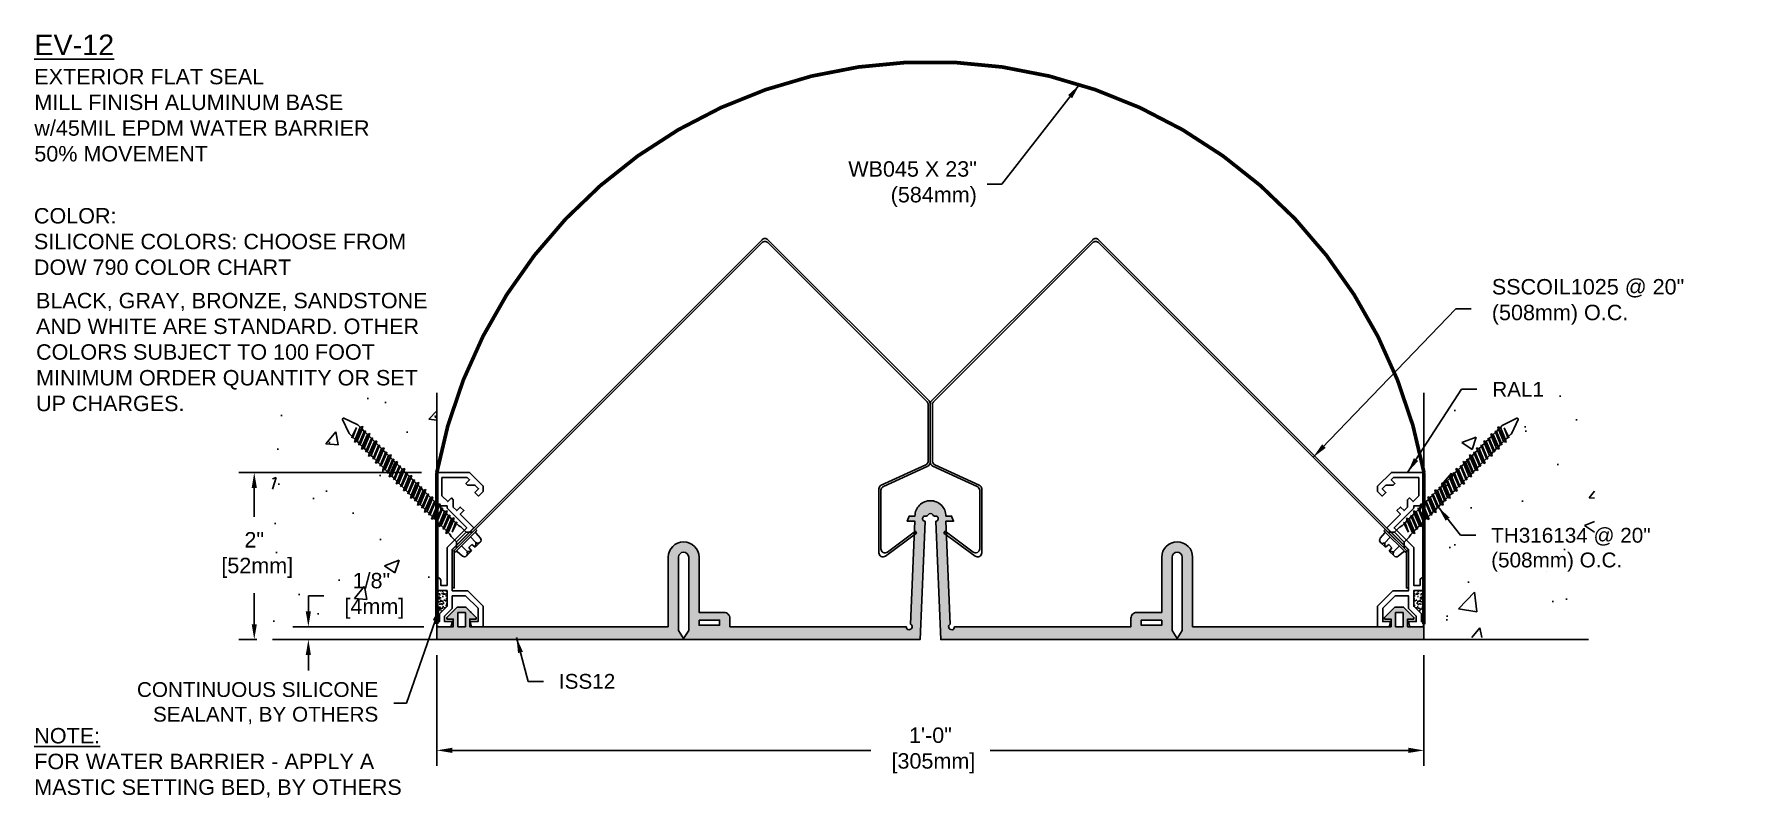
# Model space of a CAD drawing. Header units: inches. Extents: x -32.6 to -11.7, y 18.6 to 27.9.
import ezdxf

# ---------------------------------------------------------------- set-up
doc = ezdxf.new("R2010")
doc.units = ezdxf.units.IN
doc.header["$MEASUREMENT"] = 0
for name, color, linetype in [('Anchors', 4, 'Continuous'), ('Conditions', 1, 'Continuous'), ('Dimensions', 3, 'Continuous'), ('Fillers', 2, 'Continuous'), ('Metals', 7, 'Continuous'), ('TEXT', 2, 'Continuous')]:
    doc.layers.add(name, color=color, linetype=linetype)
doc.styles.add('ARIAL', font='arial.ttf')
doc.dimstyles.new('Arial', dxfattribs={"dimtxt": 0.1875, "dimasz": 0.1875, "dimexe": 0.1875, "dimexo": 0.1875, "dimgap": 0.1875, "dimtad": 0, "dimtih": 1, "dimtoh": 1, "dimdec": 4, "dimzin": 3, "dimdsep": 46, "dimlunit": 4, "dimtxsty": 'ARIAL', "dimcen": 0.1875, "dimadec": 0, "dimazin": 0, "dimtfac": 1, "dimtdec": 4, "dimtofl": 0, "dimtmove": 0, "dimatfit": 3, "dimfxl": 0, "dimfrac": 2, "dimtolj": 1, "dimtzin": 0, "dimarcsym": 0})

# ---------------------------------------------------------------- blocks, each defined once
blk = doc.blocks.new('*D7')
at = {"layer": 'DEFPOINTS', "color": 0}
for p in [(-27.679, 20.533), (-15.679, 20.533), (-27.679, 19.186)]:
    blk.add_point(p, dxfattribs=at)
at = {"layer": 'Dimensions', "color": 0, "lineweight": -2}
for p, q in [((-27.679, 20.345), (-27.679, 18.999)), ((-15.679, 20.345), (-15.679, 18.999)), ((-27.492, 19.186), (-22.404, 19.186)), ((-15.867, 19.186), (-20.954, 19.186))]:
    blk.add_line(p, q, dxfattribs=at)
at = {"layer": 'Dimensions', "color": 0}
for points in [[(-27.492, 19.218), (-27.492, 19.155), (-27.679, 19.186)], [(-15.867, 19.218), (-15.867, 19.155), (-15.679, 19.186)]]:
    blk.add_solid(points, dxfattribs=at)
at = {"layer": 'Dimensions', "color": 0, "insert": (-21.679, 19.186), "char_height": 0.1875, "attachment_point": 5, "style": 'ARIAL'}
blk.add_mtext('\\A1;1\'-0"\\P [305mm]', dxfattribs=at)
blk = doc.blocks.new('*D8')
at = {"layer": 'DEFPOINTS', "color": 0}
for p in [(-27.679, 22.564), (-29.899, 20.533), (-29.679, 20.533)]:
    blk.add_point(p, dxfattribs=at)
at = {"layer": 'Dimensions', "color": 0, "lineweight": -2}
for p, q in [((-27.867, 22.564), (-30.086, 22.564)), ((-29.899, 22.376), (-29.899, 22.026)), ((-29.899, 20.72), (-29.899, 21.097)), ((-29.867, 20.533), (-30.086, 20.533))]:
    blk.add_line(p, q, dxfattribs=at)
at = {"layer": 'Dimensions', "color": 0}
for points in [[(-29.93, 22.376), (-29.867, 22.376), (-29.899, 22.564)], [(-29.93, 20.72), (-29.867, 20.72), (-29.899, 20.533)]]:
    blk.add_solid(points, dxfattribs=at)
at = {"layer": 'Dimensions', "color": 0, "insert": (-29.899, 21.561), "char_height": 0.1875, "attachment_point": 5, "style": 'ARIAL'}
blk.add_mtext('\\A1;2"\\P [52mm]', dxfattribs=at)
blk = doc.blocks.new('A$CB0F2')
blk.add_lwpolyline([(0.029, 0.002, -0.958439), (0.032, 0.064), (0.032, 0.158), (0.125, 0.251), (0.125, 0.442), (0.001, 0.442), (0.001, 0.597), (0.017, 0.597, -0.414214), (0.048, 0.566), (0.048, 0.504), (0.125, 0.504), (0.125, 0.965), (0.364, 1.204), (0.125, 1.444), (0.125, 1.471), (0.048, 1.471), (0.048, 1.409, -0.414214), (0.017, 1.378), (0.001, 1.378), (0.001, 1.877), (0.397, 1.877), (0.564, 1.711), (0.564, 1.647), (0.507, 1.59), (0.463, 1.634), (0.508, 1.679), (0.464, 1.723), (0.375, 1.722), (0.354, 1.744), (0.398, 1.788), (0.371, 1.815), (0.063, 1.815), (0.063, 1.594), (0.133, 1.523), (0.177, 1.567), (0.199, 1.545), (0.199, 1.457), (0.243, 1.414), (0.286, 1.457), (0.33, 1.414), (0.286, 1.37), (0.452, 1.204), (0.187, 0.939), (0.187, 0.439), (0.377, 0.439), (0.564, 0.252), (0.564, 0.002), (0.423, 0.002), (0.407, 0.064), (0.502, 0.064), (0.502, 0.226), (0.351, 0.377), (0.187, 0.377), (0.187, 0.225), (0.094, 0.132), (0.094, 0.064), (0.189, 0.064), (0.172, 0.002), (0.029, 0.002)], format="xyb")
blk = doc.blocks.new('ral1')
blk.add_blockref('A$CB0F2', (-0.029, -0.002))
blk = doc.blocks.new('Th316134')
for p, q in [((-0.157, 1.75), (-0.157, 1.769)), ((-0.157, 1.769), (0.157, 1.769)), ((-0.157, 1.75), (0.157, 1.75)), ((-0.135, 1.779), (-0.129, 1.85)), ((-0.115, 1.75), (-0.07, 1.705)), ((-0.097, 1.877), (-0.027, 1.877)), ((-0.065, 1.769), (-0.065, 1.85)), ((-0.023, 1.833), (-0.027, 1.877)), ((-0.023, 1.833), (0.023, 1.833)), ((0.023, 1.833), (0.027, 1.877)), ((0.027, 1.877), (0.097, 1.877)), ((0.064, 1.769), (0.064, 1.85)), ((0.115, 1.75), (0.07, 1.705)), ((0.135, 1.779), (0.129, 1.85)), ((0.157, 1.769), (0.157, 1.75)), ((-0.074, 1.566), (0.032, 1.603)), ((-0.074, 1.566), (-0.062, 1.573)), ((-0.07, 1.705), (-0.07, 1.638)), ((-0.07, 1.705), (0.07, 1.705)), ((-0.069, 1.628), (-0.063, 1.602)), ((-0.062, 1.573), (0.032, 1.603)), ((0.032, 1.603), (-0.062, 1.56)), ((-0.062, 1.593), (-0.062, 1.573)), ((0.062, 1.579), (-0.062, 1.529)), ((0.062, 1.593), (0.062, 1.579)), ((0.086, 1.566), (0.062, 1.579)), ((0.069, 1.628), (0.063, 1.602)), ((0.07, 1.705), (0.07, 1.638)), ((-0.086, 1.516), (0.086, 1.566)), ((-0.086, 1.516), (-0.062, 1.529)), ((-0.086, 1.516), (-0.062, 1.503)), ((-0.086, 1.414), (0.086, 1.465)), ((-0.086, 1.414), (-0.062, 1.427)), ((-0.086, 1.414), (-0.062, 1.401)), ((-0.074, 1.566), (-0.062, 1.56)), ((-0.074, 1.465), (0.074, 1.516)), ((-0.074, 1.465), (-0.062, 1.471)), ((-0.074, 1.465), (-0.062, 1.459)), ((-0.074, 1.363), (0.074, 1.414)), ((-0.062, 1.56), (-0.062, 1.529)), ((0.062, 1.553), (-0.062, 1.503)), ((-0.062, 1.471), (0.062, 1.522)), ((0.062, 1.509), (-0.062, 1.459)), ((-0.062, 1.503), (-0.062, 1.471)), ((0.062, 1.478), (-0.062, 1.427)), ((-0.062, 1.459), (-0.062, 1.427)), ((0.062, 1.452), (-0.062, 1.401)), ((-0.062, 1.369), (0.062, 1.42)), ((0.062, 1.408), (-0.062, 1.357)), ((-0.062, 1.401), (-0.062, 1.369)), ((0.086, 1.566), (0.062, 1.553)), ((0.062, 1.553), (0.062, 1.522)), ((0.074, 1.516), (0.062, 1.522)), ((0.074, 1.516), (0.062, 1.509)), ((0.062, 1.509), (0.062, 1.478)), ((0.086, 1.465), (0.062, 1.478)), ((0.086, 1.465), (0.062, 1.452)), ((0.062, 1.452), (0.062, 1.42)), ((0.074, 1.414), (0.062, 1.42)), ((0.074, 1.414), (0.062, 1.408)), ((0.062, 1.408), (0.062, 1.376)), ((-0.086, 1.313), (0.086, 1.363)), ((-0.086, 1.313), (-0.062, 1.325)), ((-0.086, 1.313), (-0.062, 1.3)), ((-0.086, 1.211), (0.086, 1.262)), ((-0.086, 1.211), (-0.062, 1.224)), ((-0.074, 1.363), (-0.062, 1.369)), ((-0.074, 1.363), (-0.062, 1.357)), ((-0.074, 1.262), (0.074, 1.313)), ((-0.074, 1.262), (-0.062, 1.268)), ((-0.074, 1.262), (-0.062, 1.256)), ((0.062, 1.376), (-0.062, 1.325)), ((-0.062, 1.357), (-0.062, 1.325)), ((0.062, 1.35), (-0.062, 1.3)), ((-0.062, 1.268), (0.062, 1.319)), ((0.062, 1.306), (-0.062, 1.256)), ((-0.062, 1.3), (-0.062, 1.268)), ((0.062, 1.275), (-0.062, 1.224)), ((-0.062, 1.256), (-0.062, 1.224)), ((0.062, 1.249), (-0.062, 1.198)), ((0.086, 1.363), (0.062, 1.376)), ((0.086, 1.363), (0.062, 1.35)), ((0.062, 1.35), (0.062, 1.319)), ((0.074, 1.313), (0.062, 1.319)), ((0.074, 1.313), (0.062, 1.306)), ((0.062, 1.306), (0.062, 1.275)), ((0.086, 1.262), (0.062, 1.275)), ((0.086, 1.262), (0.062, 1.249)), ((0.062, 1.249), (0.062, 1.217)), ((-0.086, 1.211), (-0.062, 1.198)), ((-0.086, 1.109), (0.086, 1.16)), ((-0.086, 1.109), (-0.062, 1.122)), ((-0.086, 1.109), (-0.062, 1.096)), ((-0.086, 1.008), (0.086, 1.059)), ((-0.074, 1.16), (0.074, 1.211)), ((-0.074, 1.16), (-0.062, 1.166)), ((-0.074, 1.16), (-0.062, 1.154)), ((-0.074, 1.059), (0.074, 1.109)), ((-0.074, 1.059), (-0.062, 1.065)), ((-0.074, 1.059), (-0.062, 1.052)), ((-0.062, 1.166), (0.062, 1.217)), ((0.062, 1.205), (-0.062, 1.154)), ((-0.062, 1.198), (-0.062, 1.166)), ((0.062, 1.173), (-0.062, 1.122)), ((-0.062, 1.154), (-0.062, 1.122)), ((0.062, 1.147), (-0.062, 1.096)), ((-0.062, 1.065), (0.062, 1.116)), ((0.062, 1.103), (-0.062, 1.052)), ((-0.062, 1.096), (-0.062, 1.065)), ((0.062, 1.072), (-0.062, 1.021)), ((-0.062, 1.052), (-0.062, 1.021)), ((0.062, 1.046), (-0.062, 0.995)), ((0.074, 1.211), (0.062, 1.217)), ((0.074, 1.211), (0.062, 1.205)), ((0.062, 1.205), (0.062, 1.173)), ((0.086, 1.16), (0.062, 1.173)), ((0.086, 1.16), (0.062, 1.147)), ((0.062, 1.147), (0.062, 1.116)), ((0.074, 1.109), (0.062, 1.116)), ((0.074, 1.109), (0.062, 1.103)), ((0.062, 1.103), (0.062, 1.072)), ((0.086, 1.059), (0.062, 1.072)), ((0.086, 1.059), (0.062, 1.046)), ((0.062, 1.046), (0.062, 1.014)), ((-0.086, 1.008), (-0.062, 1.021)), ((-0.086, 1.008), (-0.062, 0.995)), ((-0.086, 0.906), (0.086, 0.957)), ((-0.086, 0.906), (-0.062, 0.919)), ((-0.086, 0.906), (-0.062, 0.893)), ((-0.074, 0.957), (0.074, 1.008)), ((-0.074, 0.957), (-0.062, 0.963)), ((-0.074, 0.957), (-0.062, 0.951)), ((-0.074, 0.855), (0.074, 0.906)), ((-0.062, 0.963), (0.062, 1.014)), ((0.062, 1.002), (-0.062, 0.951)), ((-0.062, 0.995), (-0.062, 0.963)), ((0.062, 0.97), (-0.062, 0.919)), ((-0.062, 0.951), (-0.062, 0.919)), ((0.062, 0.944), (-0.062, 0.893)), ((-0.062, 0.862), (0.062, 0.912)), ((0.062, 0.9), (-0.062, 0.849)), ((-0.062, 0.893), (-0.062, 0.862)), ((0.074, 1.008), (0.062, 1.014)), ((0.074, 1.008), (0.062, 1.002)), ((0.062, 1.002), (0.062, 0.97)), ((0.086, 0.957), (0.062, 0.97)), ((0.086, 0.957), (0.062, 0.944)), ((0.062, 0.944), (0.062, 0.912)), ((0.074, 0.906), (0.062, 0.912)), ((0.074, 0.906), (0.062, 0.9)), ((0.062, 0.9), (0.062, 0.868)), ((-0.086, 0.805), (0.086, 0.855)), ((-0.086, 0.805), (-0.062, 0.818)), ((-0.086, 0.805), (-0.062, 0.792)), ((-0.086, 0.703), (0.086, 0.754)), ((-0.086, 0.703), (-0.062, 0.716)), ((-0.086, 0.703), (-0.062, 0.69)), ((-0.074, 0.855), (-0.062, 0.862)), ((-0.074, 0.855), (-0.062, 0.849)), ((-0.074, 0.754), (0.074, 0.805)), ((-0.074, 0.754), (-0.062, 0.76)), ((-0.074, 0.754), (-0.062, 0.748)), ((-0.074, 0.66), (0.074, 0.711)), ((0.062, 0.868), (-0.062, 0.818)), ((-0.062, 0.849), (-0.062, 0.818)), ((0.062, 0.843), (-0.062, 0.792)), ((-0.062, 0.76), (0.062, 0.811)), ((0.062, 0.799), (-0.062, 0.748)), ((-0.062, 0.792), (-0.062, 0.76)), ((0.062, 0.767), (-0.062, 0.716)), ((-0.062, 0.748), (-0.062, 0.716)), ((0.062, 0.741), (-0.062, 0.69)), ((-0.062, 0.666), (0.062, 0.717)), ((0.062, 0.705), (-0.062, 0.654)), ((-0.062, 0.698), (-0.062, 0.666)), ((0.086, 0.855), (0.062, 0.868)), ((0.086, 0.855), (0.062, 0.843)), ((0.062, 0.843), (0.062, 0.811)), ((0.074, 0.805), (0.062, 0.811)), ((0.074, 0.805), (0.062, 0.799)), ((0.062, 0.799), (0.062, 0.767)), ((0.086, 0.754), (0.062, 0.767)), ((0.086, 0.754), (0.062, 0.741)), ((0.062, 0.749), (0.062, 0.717)), ((0.074, 0.711), (0.062, 0.717)), ((0.074, 0.711), (0.062, 0.705)), ((0.062, 0.705), (0.062, 0.673)), ((-0.086, 0.609), (0.086, 0.66)), ((-0.086, 0.609), (-0.062, 0.622)), ((-0.086, 0.609), (-0.062, 0.596)), ((-0.086, 0.508), (0.086, 0.559)), ((-0.074, 0.66), (-0.062, 0.666)), ((-0.074, 0.66), (-0.062, 0.654)), ((-0.074, 0.559), (0.074, 0.609)), ((-0.074, 0.559), (-0.062, 0.565)), ((-0.074, 0.559), (-0.062, 0.552)), ((0.062, 0.673), (-0.062, 0.622)), ((-0.062, 0.654), (-0.062, 0.622)), ((0.062, 0.647), (-0.062, 0.596)), ((-0.062, 0.565), (0.062, 0.616)), ((0.062, 0.603), (-0.062, 0.552)), ((-0.062, 0.596), (-0.062, 0.565)), ((0.062, 0.572), (-0.062, 0.521)), ((-0.062, 0.552), (-0.062, 0.521)), ((0.062, 0.546), (-0.062, 0.495)), ((0.086, 0.66), (0.062, 0.673)), ((0.086, 0.66), (0.062, 0.647)), ((0.062, 0.647), (0.062, 0.616)), ((0.074, 0.609), (0.062, 0.616)), ((0.074, 0.609), (0.062, 0.603)), ((0.062, 0.603), (0.062, 0.572)), ((0.086, 0.559), (0.062, 0.572)), ((0.086, 0.559), (0.062, 0.546)), ((0.062, 0.546), (0.062, 0.514)), ((-0.086, 0.508), (-0.062, 0.521)), ((-0.086, 0.508), (-0.062, 0.495)), ((-0.086, 0.406), (0.086, 0.457)), ((-0.086, 0.406), (-0.062, 0.419)), ((-0.086, 0.406), (-0.062, 0.393)), ((-0.086, 0.305), (0.086, 0.355)), ((-0.074, 0.457), (0.074, 0.508)), ((-0.074, 0.457), (-0.062, 0.463)), ((-0.074, 0.457), (-0.062, 0.451)), ((-0.074, 0.355), (0.074, 0.406)), ((-0.074, 0.355), (-0.062, 0.362)), ((-0.074, 0.355), (-0.062, 0.349)), ((-0.062, 0.463), (0.062, 0.514)), ((0.062, 0.502), (-0.062, 0.451)), ((-0.062, 0.495), (-0.062, 0.463)), ((0.062, 0.47), (-0.062, 0.419)), ((-0.062, 0.451), (-0.062, 0.419)), ((0.062, 0.444), (-0.062, 0.393)), ((-0.062, 0.362), (0.062, 0.412)), ((0.062, 0.4), (-0.062, 0.349)), ((-0.062, 0.393), (-0.062, 0.362)), ((0.062, 0.368), (-0.062, 0.318)), ((-0.062, 0.349), (-0.062, 0.318)), ((0.074, 0.508), (0.062, 0.514)), ((0.074, 0.508), (0.062, 0.502)), ((0.062, 0.502), (0.062, 0.47)), ((0.086, 0.457), (0.062, 0.47)), ((0.086, 0.457), (0.062, 0.444)), ((0.062, 0.444), (0.062, 0.412)), ((0.074, 0.406), (0.062, 0.412)), ((0.074, 0.406), (0.062, 0.4)), ((0.062, 0.4), (0.062, 0.368)), ((0.086, 0.355), (0.062, 0.368)), ((0.086, 0.355), (0.062, 0.343)), ((-0.086, 0.305), (-0.062, 0.318)), ((-0.086, 0.305), (-0.062, 0.292)), ((-0.086, 0.203), (0.086, 0.254)), ((-0.086, 0.203), (-0.062, 0.216)), ((-0.086, 0.203), (-0.062, 0.19)), ((-0.074, 0.254), (0.074, 0.305)), ((-0.074, 0.254), (-0.062, 0.26)), ((-0.074, 0.254), (-0.062, 0.248)), ((0.062, 0.343), (-0.062, 0.292)), ((-0.062, 0.26), (0.062, 0.311)), ((0.062, 0.299), (-0.062, 0.248)), ((-0.062, 0.292), (-0.062, 0.26)), ((0.062, 0.267), (-0.062, 0.216)), ((-0.062, 0.248), (-0.062, 0.216)), ((0.062, 0.241), (-0.062, 0.19)), ((-0.062, 0.19), (-0.062, 0.164)), ((-0.034, 0.166), (0.062, 0.209)), ((-0.034, 0.166), (0.074, 0.203)), ((0.062, 0.197), (-0.034, 0.166)), ((0.062, 0.343), (0.062, 0.311)), ((0.074, 0.305), (0.062, 0.311)), ((0.074, 0.305), (0.062, 0.299)), ((0.062, 0.299), (0.062, 0.267)), ((0.086, 0.254), (0.062, 0.267)), ((0.086, 0.254), (0.062, 0.241)), ((0.062, 0.241), (0.062, 0.209)), ((0.074, 0.203), (0.062, 0.209)), ((0.074, 0.203), (0.062, 0.197)), ((0.062, 0.197), (0.062, 0.164)), ((-0.06, 0.149), (-0.01, 0.006)), ((0.06, 0.149), (0.01, 0.006))]:
    blk.add_line(p, q)
for centre, radius, start, end in [((-0.146, 1.78), 0.0112, 270, 355), ((-0.097, 1.845), 0.0327, 9.285, 170.715), ((0, 1.788), 0.0896, 107.4215, 136.0407), ((0, 1.788), 0.0896, 43.9593, 72.5785), ((0.097, 1.845), 0.0327, 9.285, 170.715), ((0.146, 1.78), 0.0112, 185, 270), ((-0.023, 1.638), 0.0465, 180, 191.9357), ((-0.109, 1.593), 0.0465, 0, 11.9357), ((0.109, 1.593), 0.0465, 168.0643, 180), ((0.023, 1.638), 0.0465, 348.0643, 0), ((-0.016, 0.164), 0.0465, 180, 199.3058), ((0, 0.011), 0.0106, 204.1001, 335.8999), ((0.016, 0.164), 0.0465, 340.6942, 0)]:
    blk.add_arc(centre, radius, start, end)
blk = doc.blocks.new('*D9')
at = {"layer": 'DEFPOINTS', "color": 0}
for p in [(-27.651, 20.689), (-29.241, 20.533), (-27.679, 20.533)]:
    blk.add_point(p, dxfattribs=at)
at = {"layer": 'Dimensions', "color": 0, "lineweight": -2}
for p, q in [((-29.241, 20.876), (-29.241, 21.065)), ((-29.241, 21.065), (-29.054, 21.065)), ((-27.838, 20.689), (-29.429, 20.689)), ((-27.867, 20.533), (-29.429, 20.533)), ((-29.241, 20.345), (-29.241, 20.158))]:
    blk.add_line(p, q, dxfattribs=at)
at = {"layer": 'Dimensions', "color": 0}
for points in [[(-29.273, 20.876), (-29.21, 20.876), (-29.241, 20.689)], [(-29.273, 20.345), (-29.21, 20.345), (-29.241, 20.533)]]:
    blk.add_solid(points, dxfattribs=at)
at = {"layer": 'Dimensions', "color": 0, "insert": (-28.475, 21.065), "char_height": 0.1875, "attachment_point": 5, "style": 'ARIAL'}
blk.add_mtext('\\A1;1/8"\\P [4mm]', dxfattribs=at)
blk = doc.blocks.new('ISS12')
h = blk.add_hatch(color=256)
h.dxf.hatch_style = 1
h.paths.add_polyline_path([(6.189, 1.438), (6.282, 1.438), (6.258, 1.5), (6.188, 1.5, 0.414214), (6, 1.688, 0.414214), (5.812, 1.5), (5.742, 1.5), (5.718, 1.438), (5.811, 1.438), (5.758, 0.188, -1.832496), (5.707, 0.156), (3.562, 0.156), (3.562, 0.26, 0.414214), (3.493, 0.33), (3.187, 0.33), (3.187, 1, 1), (2.812, 1), (2.812, 0.156), (0.4, 0.156), (0.4, 0.249), (0.478, 0.249), (0.478, 0.269), (0.353, 0.394), (0.248, 0.394), (0.123, 0.269), (0.123, 0.249), (0.2, 0.249), (0.2, 0.156), (0, 0.156), (0, 0), (5.875, 0), (5.936, 1.437, -1.037315), (5.941, 1.501, 0.296476), (5.972, 1.516, -0.265188), (6, 1.532, -0.265188), (6.028, 1.516, 0.296476), (6.059, 1.501, -1.037315), (6.064, 1.437), (6.125, 0), (12, 0), (12, 0.156), (11.8, 0.156), (11.8, 0.249), (11.877, 0.249), (11.877, 0.269), (11.752, 0.394), (11.647, 0.394), (11.522, 0.269), (11.522, 0.249), (11.6, 0.249), (11.6, 0.156), (9.188, 0.156), (9.188, 1, 1), (8.812, 1), (8.812, 0.33), (8.507, 0.33, 0.414214), (8.438, 0.26), (8.438, 0.156), (6.293, 0.156, -1.832496), (6.242, 0.188)])
h.paths.add_polyline_path([(8.563, 0.237), (8.812, 0.237), (8.812, 0.174), (8.563, 0.174)], flags=16)
h.paths.add_polyline_path([(9.062, 1), (9.062, 0.111), (9, 0.015), (8.938, 0.111), (8.938, 1, -1)], flags=16)
h.paths.add_polyline_path([(3.437, 0.237), (3.437, 0.174), (3.188, 0.174), (3.188, 0.237)], flags=16)
h.paths.add_polyline_path([(3.062, 1), (3.062, 0.111), (3, 0.015), (2.938, 0.111), (2.938, 1, -1)], flags=16)
h.paths.add_polyline_path([(11.653, 0.328), (11.746, 0.328), (11.746, 0.156), (11.653, 0.156)], flags=16)
h.paths.add_polyline_path([(0.347, 0.328), (0.347, 0.156), (0.254, 0.156), (0.254, 0.328)], flags=16)
for p, q in [((0.254, 0.328), (0.254, 0.156)), ((0.254, 0.328), (0.347, 0.328)), ((0.347, 0.328), (0.347, 0.156)), ((11.653, 0.328), (11.653, 0.156)), ((11.746, 0.328), (11.653, 0.328)), ((11.746, 0.328), (11.746, 0.156)), ((0.254, 0.156), (0.347, 0.156)), ((11.746, 0.156), (11.653, 0.156))]:
    blk.add_line(p, q)
for points in [[(6, 1.532, -0.265188), (6.028, 1.516, 0.296476), (6.059, 1.501, -1.037315), (6.064, 1.437), (6.125, 0), (12, 0), (12, 0.156), (11.8, 0.156), (11.8, 0.249), (11.877, 0.249), (11.877, 0.269), (11.752, 0.394), (11.647, 0.394), (11.522, 0.269), (11.522, 0.249), (11.6, 0.249), (11.6, 0.156), (9.188, 0.156), (9.188, 1, 1), (8.812, 1), (8.812, 0.33), (8.507, 0.33, 0.414214), (8.438, 0.26), (8.438, 0.156), (6.293, 0.156, -1.832496), (6.242, 0.188), (6.189, 1.438), (6.282, 1.438), (6.258, 1.5), (6.188, 1.5, 0.414214), (6, 1.688, 0.414214), (5.812, 1.5), (5.742, 1.5), (5.718, 1.438), (5.811, 1.438), (5.758, 0.188, -1.832496), (5.707, 0.156), (3.562, 0.156), (3.562, 0.26, 0.414214), (3.493, 0.33), (3.187, 0.33), (3.187, 1, 1), (2.812, 1), (2.812, 0.156), (0.4, 0.156), (0.4, 0.249), (0.478, 0.249), (0.478, 0.269), (0.353, 0.394), (0.248, 0.394), (0.123, 0.269), (0.123, 0.249), (0.2, 0.249), (0.2, 0.156), (0, 0.156), (0, 0), (5.875, 0), (5.936, 1.437, -1.037315), (5.941, 1.501, 0.296476), (5.972, 1.516, -0.265188)], [(2.938, 1, -1), (3.062, 1), (3.062, 0.111), (3, 0.015), (2.938, 0.111)], [(9.062, 1, 1), (8.938, 1), (8.938, 0.111), (9, 0.015), (9.062, 0.111)]]:
    blk.add_lwpolyline(points, format="xyb", close=True)
for points in [[(3.188, 0.237), (3.188, 0.174), (3.437, 0.174), (3.437, 0.237)], [(8.812, 0.237), (8.812, 0.174), (8.563, 0.174), (8.563, 0.237)]]:
    blk.add_lwpolyline(points, close=True)
blk = doc.blocks.new('CLIP12')
at = {"layer": 'Metals'}
for points in [[(5.217, 1.249), (5.758, 1.497, 0.293256), (5.788, 1.543), (5.788, 2.227, 0.198912), (5.773, 2.262), (3.838, 4.197, 0.414214), (3.767, 4.197), (0.025, 0.455), (0.025, 0), (0, 0), (0, 0.444, -0.198912), (0.015, 0.48), (3.767, 4.232, -0.414214), (3.838, 4.232), (5.798, 2.272, -0.198912), (5.813, 2.237), (5.813, 1.527, -0.293256), (5.783, 1.481), (5.242, 1.233, 0.293256), (5.213, 1.187), (5.213, 0.476, 0.61551), (5.292, 0.436), (5.633, 0.688), (5.647, 0.667), (5.267, 0.387, -0.61551), (5.188, 0.427), (5.188, 1.203, -0.293256)], [(6.408, 1.249), (5.867, 1.497, -0.293256), (5.838, 1.543), (5.838, 2.227, -0.198912), (5.852, 2.262), (7.787, 4.197, -0.414214), (7.858, 4.197), (11.6, 0.455), (11.6, 0), (11.625, 0), (11.625, 0.444, 0.198912), (11.61, 0.48), (7.858, 4.232, 0.414214), (7.787, 4.232), (5.827, 2.272, 0.198912), (5.813, 2.237), (5.813, 1.527, 0.293256), (5.842, 1.481), (6.383, 1.233, -0.293256), (6.413, 1.187), (6.413, 0.476, -0.61551), (6.333, 0.436), (5.992, 0.688), (5.978, 0.667), (6.358, 0.387, 0.61551), (6.438, 0.427), (6.438, 1.203, 0.293256)]]:
    blk.add_lwpolyline(points, format="xyb", close=True, dxfattribs=at)

msp = doc.modelspace()

# ---------------------------------------------------------------- hatches: boundary and pattern name
at = {"layer": 'Conditions'}
h = msp.add_hatch(dxfattribs=at)
h.set_pattern_fill('AR-CONC', color=256, scale=0.25, style=0)
h.set_pattern_definition([(50, (-29.7818, 17.4272), (1.79315, -0.15688), [0.1875, -2.0625]), (355, (-29.7818, 17.4272), (-0.3469, 1.8805), [0.15, -1.65]), (100.45, (-29.6324, 17.4141), (1.44627, 1.7236), [0.15935, -1.75286]), (46.184, (-29.7818, 17.9272), (2.6681, -0.4138), [0.28125, -3.09375]), (96.636, (-29.5594, 17.8927), (2.3367, 2.4353), [0.239, -2.6293]), (351.184, (-29.7818, 17.9272), (2.3367, 2.4353), [0.225, -2.475]), (21, (-29.5318, 17.8022), (1.49227, -1.00655), [0.1875, -2.0625]), (326, (-29.5318, 17.8022), (0.6083, 1.8129), [0.15, -1.65]), (71.45, (-29.4074, 17.7183), (2.10056, 0.80633), [0.15935, -1.75286]), (37.5, (-29.7818, 17.4272), (0.0304, 0.832235), [0, -1.63, 0, -1.675, 0, -1.65625]), (7.5, (-29.7818, 17.4272), (0.65767, 0.98603), [0, -0.955, 0, -1.5925, 0, -0.63125]), (327.5, (-30.3393, 17.4272), (1.334556, -0.05639), [0, -0.625, 0, -1.95, 0, -2.5875]), (317.5, (-30.5893, 17.4272), (1.45797, 0.25026), [0, -0.8125, 0, -1.295, 0, -1.8375])])
h.paths.add_polyline_path([(-27.67902, 21.9727), (-27.69208, 21.98576), (-27.70697, 21.98129), (-27.7025, 21.99619), (-27.72931, 22.02299), (-27.76054, 22.01363), (-27.75118, 22.04486), (-27.77798, 22.07167), (-27.79288, 22.0672), (-27.78841, 22.08209), (-27.81522, 22.1089), (-27.84645, 22.09953), (-27.83708, 22.13076), (-27.86389, 22.15757), (-27.87878, 22.1531), (-27.87431, 22.168), (-27.90112, 22.1948), (-27.93235, 22.18543), (-27.92298, 22.21667), (-27.94979, 22.24347), (-27.96468, 22.23901), (-27.96022, 22.2539), (-27.98702, 22.28071), (-28.01825, 22.27134), (-28.00889, 22.30257), (-28.03569, 22.32938), (-28.05059, 22.32491), (-28.04612, 22.3398), (-28.07293, 22.36661), (-28.10416, 22.35724), (-28.09479, 22.38847), (-28.1216, 22.41528), (-28.13649, 22.41081), (-28.13202, 22.42571), (-28.15883, 22.45251), (-28.19006, 22.44315), (-28.18069, 22.47438), (-28.2075, 22.50118), (-28.22239, 22.49672), (-28.21793, 22.51161), (-28.24473, 22.53842), (-28.27597, 22.52905), (-28.2666, 22.56028), (-28.2868, 22.58048), (-28.30169, 22.57601), (-28.29722, 22.59091), (-28.32403, 22.61771), (-28.35526, 22.60835), (-28.34589, 22.63958), (-28.3727, 22.66638), (-28.38759, 22.66192), (-28.38313, 22.67681), (-28.40993, 22.70362), (-28.44117, 22.69425), (-28.4318, 22.72548), (-28.4586, 22.75229), (-28.4735, 22.74782), (-28.46903, 22.76271), (-28.49584, 22.78952), (-28.52707, 22.78015), (-28.5177, 22.81138), (-28.54451, 22.83819), (-28.5594, 22.83372), (-28.55493, 22.84862), (-28.58174, 22.87542), (-28.61297, 22.86606), (-28.60361, 22.89729), (-28.63041, 22.92409), (-28.64531, 22.91963), (-28.64084, 22.93452), (-28.66764, 22.96133), (-28.69888, 22.95196), (-28.68951, 22.98319), (-28.71632, 23.01), (-28.73121, 23.00553), (-28.72674, 23.02042), (-28.75433, 23.04802, -0.08443704), (-28.76513, 23.06323), (-28.84264, 23.22433, -0.77412328), (-28.82534, 23.24162), (-28.66424, 23.16411, -0.08443704), (-28.64903, 23.15332), (-28.62716, 23.13145), (-28.59592, 23.14082), (-28.60529, 23.10958), (-28.57849, 23.08278), (-28.56359, 23.08724), (-28.56806, 23.07235), (-28.54125, 23.04554), (-28.51002, 23.05491), (-28.51939, 23.02368), (-28.49258, 22.99687), (-28.47769, 23.00134), (-28.48216, 22.98645), (-28.45535, 22.95964), (-28.42412, 22.96901), (-28.43348, 22.93778), (-28.40668, 22.91097), (-28.39178, 22.91544), (-28.39625, 22.90054), (-28.36944, 22.87374), (-28.33821, 22.88311), (-28.34758, 22.85187), (-28.32077, 22.82507), (-28.30588, 22.82953), (-28.31035, 22.81464), (-28.28354, 22.78783), (-28.25231, 22.7972), (-28.26168, 22.76597), (-28.23487, 22.73916), (-28.21998, 22.74363), (-28.22444, 22.72874), (-28.20425, 22.70854), (-28.17301, 22.71791), (-28.18238, 22.68667), (-28.15557, 22.65987), (-28.14068, 22.66433), (-28.14515, 22.64944), (-28.11834, 22.62263), (-28.08711, 22.632), (-28.09648, 22.60077), (-28.06967, 22.57396), (-28.05478, 22.57843), (-28.05924, 22.56354), (-28.03244, 22.53673), (-28.00121, 22.5461), (-28.01057, 22.51487), (-27.98377, 22.48806), (-27.96887, 22.49253), (-27.97334, 22.47763), (-27.94653, 22.45083), (-27.9153, 22.46019), (-27.92467, 22.42896), (-27.89786, 22.40216), (-27.88297, 22.40662), (-27.88744, 22.39173), (-27.86063, 22.36492), (-27.8294, 22.37429), (-27.83877, 22.34306), (-27.81196, 22.31625), (-27.79707, 22.32072), (-27.80153, 22.30583), (-27.77473, 22.27902), (-27.74349, 22.28839), (-27.75286, 22.25715), (-27.72606, 22.23035), (-27.71116, 22.23482), (-27.71563, 22.21992), (-27.68882, 22.19312), (-27.67908, 22.19604), (-27.67908, 22.5649), (-27.67902, 22.5649), (-27.67902, 23.55752), (-29.67902, 23.55752), (-29.67902, 20.55752), (-27.67902, 20.55752), (-27.67902, 20.71894, -0.03167313), (-27.67902, 20.72286), (-27.67902, 21.1299), (-27.67908, 21.1299), (-27.67908, 21.2849), (-27.67902, 21.2849)])
h = msp.add_hatch(dxfattribs=at)
h.set_pattern_fill('AR-CONC', color=256, scale=0.25, style=0)
h.set_pattern_definition([(50, (8.0735, 0), (1.79315, -0.15688), [0.1875, -2.0625]), (355, (8.0735, 0), (-0.34688, 1.88048), [0.15, -1.65]), (100.4514, (8.2229, -0.013), (1.44627, 1.7236), [0.15935, -1.752855]), (46.184, (8.0735, 0.5), (2.6681, -0.4138), [0.28125, -3.09375]), (96.636, (8.2958, 0.4655), (2.33665, 2.4353), [0.23903, -2.62928]), (351.184, (8.0735, 0.5), (2.33665, 2.4353), [0.225, -2.475]), (21, (8.3235, 0.375), (1.49227, -1.00655), [0.1875, -2.0625]), (326, (8.3235, 0.375), (0.60829, 1.81288), [0.15, -1.65]), (71.4514, (8.4478, 0.2911), (2.10056, 0.80633), [0.15935, -1.752855]), (37.5, (8.0735, 0), (0.0304, 0.832235), [0, -1.63, 0, -1.675, 0, -1.65625]), (7.5, (8.0735, 0), (0.657674, 0.98603), [0, -0.955, 0, -1.5925, 0, -0.63125]), (327.5, (7.516, 0), (1.334556, -0.056387), [0, -0.625, 0, -1.95, 0, -2.5875]), (317.5, (7.266, 0), (1.457965, 0.250262), [0, -0.8125, 0, -1.295, 0, -1.8375])])
h.paths.add_polyline_path([(-13.60555, 23.55752), (-15.60555, 23.55752), (-15.60555, 22.5649), (-15.60548, 22.5649), (-15.60548, 22.19604), (-15.59574, 22.19312), (-15.56893, 22.21992), (-15.5734, 22.23482), (-15.55851, 22.23035), (-15.5317, 22.25715), (-15.54107, 22.28839), (-15.50984, 22.27902), (-15.48303, 22.30583), (-15.4875, 22.32072), (-15.4726, 22.31625), (-15.4458, 22.34306), (-15.45516, 22.37429), (-15.42393, 22.36492), (-15.39713, 22.39173), (-15.40159, 22.40662), (-15.3867, 22.40216), (-15.35989, 22.42896), (-15.36926, 22.46019), (-15.33803, 22.45083), (-15.31122, 22.47763), (-15.31569, 22.49253), (-15.3008, 22.48806), (-15.27399, 22.51487), (-15.28336, 22.5461), (-15.25212, 22.53673), (-15.22532, 22.56354), (-15.22979, 22.57843), (-15.21489, 22.57396), (-15.18809, 22.60077), (-15.19745, 22.632), (-15.16622, 22.62263), (-15.13941, 22.64944), (-15.14388, 22.66433), (-15.12899, 22.65987), (-15.10218, 22.68667), (-15.11155, 22.71791), (-15.08032, 22.70854), (-15.06012, 22.72874), (-15.06459, 22.74363), (-15.04969, 22.73916), (-15.02289, 22.76597), (-15.03225, 22.7972), (-15.00102, 22.78783), (-14.97421, 22.81464), (-14.97868, 22.82953), (-14.96379, 22.82507), (-14.93698, 22.85187), (-14.94635, 22.88311), (-14.91512, 22.87374), (-14.88831, 22.90054), (-14.89278, 22.91544), (-14.87788, 22.91097), (-14.85108, 22.93778), (-14.86045, 22.96901), (-14.82921, 22.95964), (-14.80241, 22.98645), (-14.80687, 23.00134), (-14.79198, 22.99687), (-14.76517, 23.02368), (-14.77454, 23.05491), (-14.74331, 23.04554), (-14.7165, 23.07235), (-14.72097, 23.08724), (-14.70608, 23.08278), (-14.67927, 23.10958), (-14.68864, 23.14082), (-14.65741, 23.13145), (-14.63553, 23.15332, -0.08443704), (-14.62032, 23.16411), (-14.45922, 23.24162, -0.77412328), (-14.44193, 23.22433), (-14.51944, 23.06323, -0.08443704), (-14.53023, 23.04802), (-14.55782, 23.02042), (-14.55335, 23.00553), (-14.56825, 23.01), (-14.59505, 22.98319), (-14.58569, 22.95196), (-14.61692, 22.96133), (-14.64372, 22.93452), (-14.63926, 22.91963), (-14.65415, 22.92409), (-14.68096, 22.89729), (-14.67159, 22.86606), (-14.70282, 22.87542), (-14.72963, 22.84862), (-14.72516, 22.83372), (-14.74005, 22.83819), (-14.76686, 22.81138), (-14.75749, 22.78015), (-14.78873, 22.78952), (-14.81553, 22.76271), (-14.81107, 22.74782), (-14.82596, 22.75229), (-14.85276, 22.72548), (-14.8434, 22.69425), (-14.87463, 22.70362), (-14.90144, 22.67681), (-14.89697, 22.66192), (-14.91186, 22.66638), (-14.93867, 22.63958), (-14.9293, 22.60835), (-14.96053, 22.61771), (-14.98734, 22.59091), (-14.98287, 22.57601), (-14.99777, 22.58048), (-15.01796, 22.56028), (-15.0086, 22.52905), (-15.03983, 22.53842), (-15.06664, 22.51161), (-15.06217, 22.49672), (-15.07706, 22.50118), (-15.10387, 22.47438), (-15.0945, 22.44315), (-15.12573, 22.45251), (-15.15254, 22.42571), (-15.14807, 22.41081), (-15.16297, 22.41528), (-15.18977, 22.38847), (-15.1804, 22.35724), (-15.21164, 22.36661), (-15.23844, 22.3398), (-15.23398, 22.32491), (-15.24887, 22.32938), (-15.27568, 22.30257), (-15.26631, 22.27134), (-15.29754, 22.28071), (-15.32435, 22.2539), (-15.31988, 22.23901), (-15.33477, 22.24347), (-15.36158, 22.21667), (-15.35221, 22.18543), (-15.38344, 22.1948), (-15.41025, 22.168), (-15.40578, 22.1531), (-15.42068, 22.15757), (-15.44748, 22.13076), (-15.43812, 22.09953), (-15.46935, 22.1089), (-15.49615, 22.08209), (-15.49169, 22.0672), (-15.50658, 22.07167), (-15.53339, 22.04486), (-15.52402, 22.01363), (-15.55525, 22.02299), (-15.58206, 21.99619), (-15.57759, 21.98129), (-15.59248, 21.98576), (-15.60555, 21.9727), (-15.60555, 21.2849), (-15.60548, 21.2849), (-15.60548, 21.1299), (-15.60555, 21.1299), (-15.60555, 20.72286, -0.03167313), (-15.60555, 20.71894), (-15.60555, 20.55752), (-13.60555, 20.55752)])
h.paths.add_polyline_path([(-14.08431, 22.90378), (-11.74295, 22.90378), (-11.74295, 22.27681), (-14.08431, 22.27681)], flags=9)
h = msp.add_hatch(dxfattribs=at)
h.set_pattern_fill('AR-SAND', color=256, scale=0.0325, style=0)
h.set_pattern_definition([(37.5, (-29.679016, 20.55752), (-0.0020473, 0.0626218), [0, -0.0494, 0, -0.05525, 0, -0.0528125]), (7.5, (-29.67902, 20.55752), (0.0575177, 0.0917197), [0, -0.02665, 0, -0.044525, 0, -0.0170625]), (327.5, (-29.71899, 20.55752), (0.1012096, 0.0001839), [0, -0.01625, 0, -0.0585, 0, -0.076375]), (317.5, (-29.71899, 20.55752), (0.097699, 0.0285245), [0, -0.008125, 0, -0.03835, 0, -0.043875])])
h.paths.add_polyline_path([(-27.55508, 21.1299), (-27.67902, 21.1299), (-27.67902, 20.72286, -0.39578537), (-27.64808, 20.7519), (-27.64808, 20.8459), (-27.55508, 20.9389)])
h = msp.add_hatch(dxfattribs=at)
h.set_pattern_fill('AR-SAND', color=256, scale=0.0325, style=0)
h.set_pattern_definition([(142.5, (-13.679016, 20.55752), (0.0020473, 0.0626218), [0, -0.0494, 0, -0.05525, 0, -0.0528125]), (172.5, (-13.67902, 20.55752), (-0.0575177, 0.0917197), [0, -0.02665, 0, -0.044525, 0, -0.0170625]), (212.5, (-13.63904, 20.55752), (-0.1012096, 0.0001839), [0, -0.01625, 0, -0.0585, 0, -0.076375]), (222.5, (-13.63904, 20.55752), (-0.097699, 0.0285245), [0, -0.008125, 0, -0.03835, 0, -0.043875])])
h.paths.add_polyline_path([(-15.80295, 21.1299), (-15.67902, 21.1299), (-15.67902, 20.72286, 0.39578537), (-15.70995, 20.7519), (-15.70995, 20.8459), (-15.80295, 20.9389)])

# ---------------------------------------------------------------- linework, layer by layer
msp.add_point((-27.26946, 20.86756))
for points in [[(-27.67902, 23.53274), (-27.67902, 20.53274), (-29.67902, 20.53274)], [(-15.67902, 23.5329), (-15.67902, 20.5329), (-13.67902, 20.5329)]]:
    msp.add_lwpolyline(points, dxfattribs=at)
at = {"layer": 'Fillers', "const_width": 0.045}
msp.add_lwpolyline([(-27.67902, 20.72286), (-27.67902, 22.5649, -0.83160148), (-15.67902, 22.5649), (-15.67902, 20.71894)], format="xyb", dxfattribs=at)

# ---------------------------------------------------------------- block references
at = {"layer": 'Anchors', "yscale": 1.196172248803835, "zscale": 1.196172248803835}
for p, xscale, rotation in [((-28.82306, 23.22087), 1.196172248803835, 225.0000000000001), ((-14.53668, 23.21928), -1.196172248803835, 134.9999999999966)]:
    msp.add_blockref('Th316134', p, dxfattribs=dict(at, xscale=xscale, rotation=rotation))
at = {"layer": 'Fillers'}
msp.add_blockref('ISS12', (-27.67902, 20.53274), dxfattribs=at)
at = {"layer": 'Metals'}
for name, p in [('CLIP12', (-27.49313, 21.16053)), ('ral1', (-27.65077, 20.68878))]:
    msp.add_blockref(name, p, dxfattribs=at)
at = {"layer": 'Metals', "xscale": -1, "rotation": 359.9999999999968}
msp.add_blockref('ral1', (-15.70737, 20.68878), dxfattribs=at)

# ---------------------------------------------------------------- texts
at = {"layer": 'TEXT', "attachment_point": 1, "style": 'ARIAL'}
for s, insert, char_height, width in [('{\\LEV-12\\P\\H0.75x;\\lEXTERIOR FLAT SEAL\\PMILL FINISH ALUMINUM BASE\\Pw/45MIL EPDM WATER BARRIER\\P50% MOVEMENT}', (-32.57245, 27.88565), 0.25, 5.9471781), ('COLOR:{\\L                             \\~\\P}SILICONE COLORS: CHOOSE FROM DOW 790 COLOR CHART', (-32.5774, 25.77724), 0.1875, 5.0791442), ('BLACK, GRAY, BRONZE, SANDSTONE AND WHITE ARE STANDARD. OTHER COLORS SUBJECT TO 100 FOOT  MINIMUM ORDER QUANTITY OR SET UP CHARGES.', (-32.55141, 24.74673), 0.1875, 5.0132177), ('{\\LNOTE:}\\PFOR WATER BARRIER - APPLY A MASTIC SETTING BED, BY OTHERS', (-32.57312, 19.45823), 0.1875, 4.4940561)]:
    msp.add_mtext(s, dxfattribs=dict(at, insert=insert, char_height=char_height, width=width))
at = {"layer": 'TEXT', "style": 'ARIAL'}
for s, insert, char_height, attachment_point in [('WB045 X 23"\\P(584mm)', (-21.11422, 26.06801), 0.1875, 6), ('SSCOIL1025 @ 20"\\P(508mm) O.C.', (-14.85382, 24.9147), 0.1875, 1), ('\\A1;RAL1', (-14.84884, 23.48431), 0.18, 7), ('\\A1;TH316134 @ 20"\\P(508mm) O.C.', (-14.86173, 21.89044), 0.18, 1), ('CONTINUOUS SILICONE\\PSEALANT, BY OTHERS', (-28.39129, 19.75866), 0.18, 6), ('ISS12', (-26.19517, 20.11512), 0.18, 1)]:
    msp.add_mtext(s, dxfattribs=dict(at, insert=insert, char_height=char_height, attachment_point=attachment_point))

# ---------------------------------------------------------------- dimensions: what is measured, and where the dimension line sits
at = {"layer": 'Dimensions'}
for base, p1, p2, picture, middle in [((-29.89851, 20.53274), (-27.67902, 22.56378), (-29.67902, 20.53274), '*D8', (-29.89851, 21.56121)), ((-29.24129, 20.53274), (-27.65071, 20.68878), (-27.67902, 20.53274), '*D9', (-28.47459, 21.06501))]:
    dim = msp.add_linear_dim(base=base, p1=p1, p2=p2, angle=90, dimstyle='Arial', override={"dimpost": '\\X'}, dxfattribs=at)
    dim.commit()
    dim.dimension.update_dxf_attribs({"geometry": picture, "text_midpoint": middle, "dimtype": 160})
dim = msp.add_linear_dim(base=(-27.67902, 19.18637), p1=(-15.67902, 20.53274), p2=(-27.67902, 20.53274), dimstyle='Arial', override={"dimpost": '\\X'}, dxfattribs=at)
dim.commit()
dim.dimension.update_dxf_attribs({"geometry": '*D7', "text_midpoint": (-21.67902, 19.18637), "dimtype": 160})

# ---------------------------------------------------------------- leaders
at = {"layer": 'TEXT'}
msp.add_leader([(-19.86525, 27.27873), (-20.81197, 26.06801), (-20.98922, 26.06801)], dimstyle='Arial', dxfattribs=at)
for points, override in [([(-17.0254, 22.7489), (-15.29132, 24.55134), (-15.10382, 24.55134)], {"dimgap": 0.25}), ([(-15.87713, 22.56378), (-15.22384, 23.57431), (-15.03634, 23.57431)], {"dimgap": 0.1875}), ([(-15.50755, 22.14417), (-15.23673, 21.80044), (-15.04923, 21.80044)], {"dimgap": 0.1875}), ([(-26.71027, 20.55752), (-26.57017, 20.02512), (-26.38267, 20.02512)], {"dimgap": 0.1875})]:
    msp.add_leader(points, dimstyle='Arial', override=override, dxfattribs=at)
at = {"layer": 'TEXT', "annotation_type": 0, "has_hookline": 1, "hookline_direction": 1, "text_width": 2.90799}
msp.add_leader([(-27.63817, 20.93659), (-28.04731, 19.75866), (-28.20379, 19.75866)], dimstyle='Arial', override={"dimgap": 0.1875}, dxfattribs=at)

doc.saveas('drawing.dxf')
